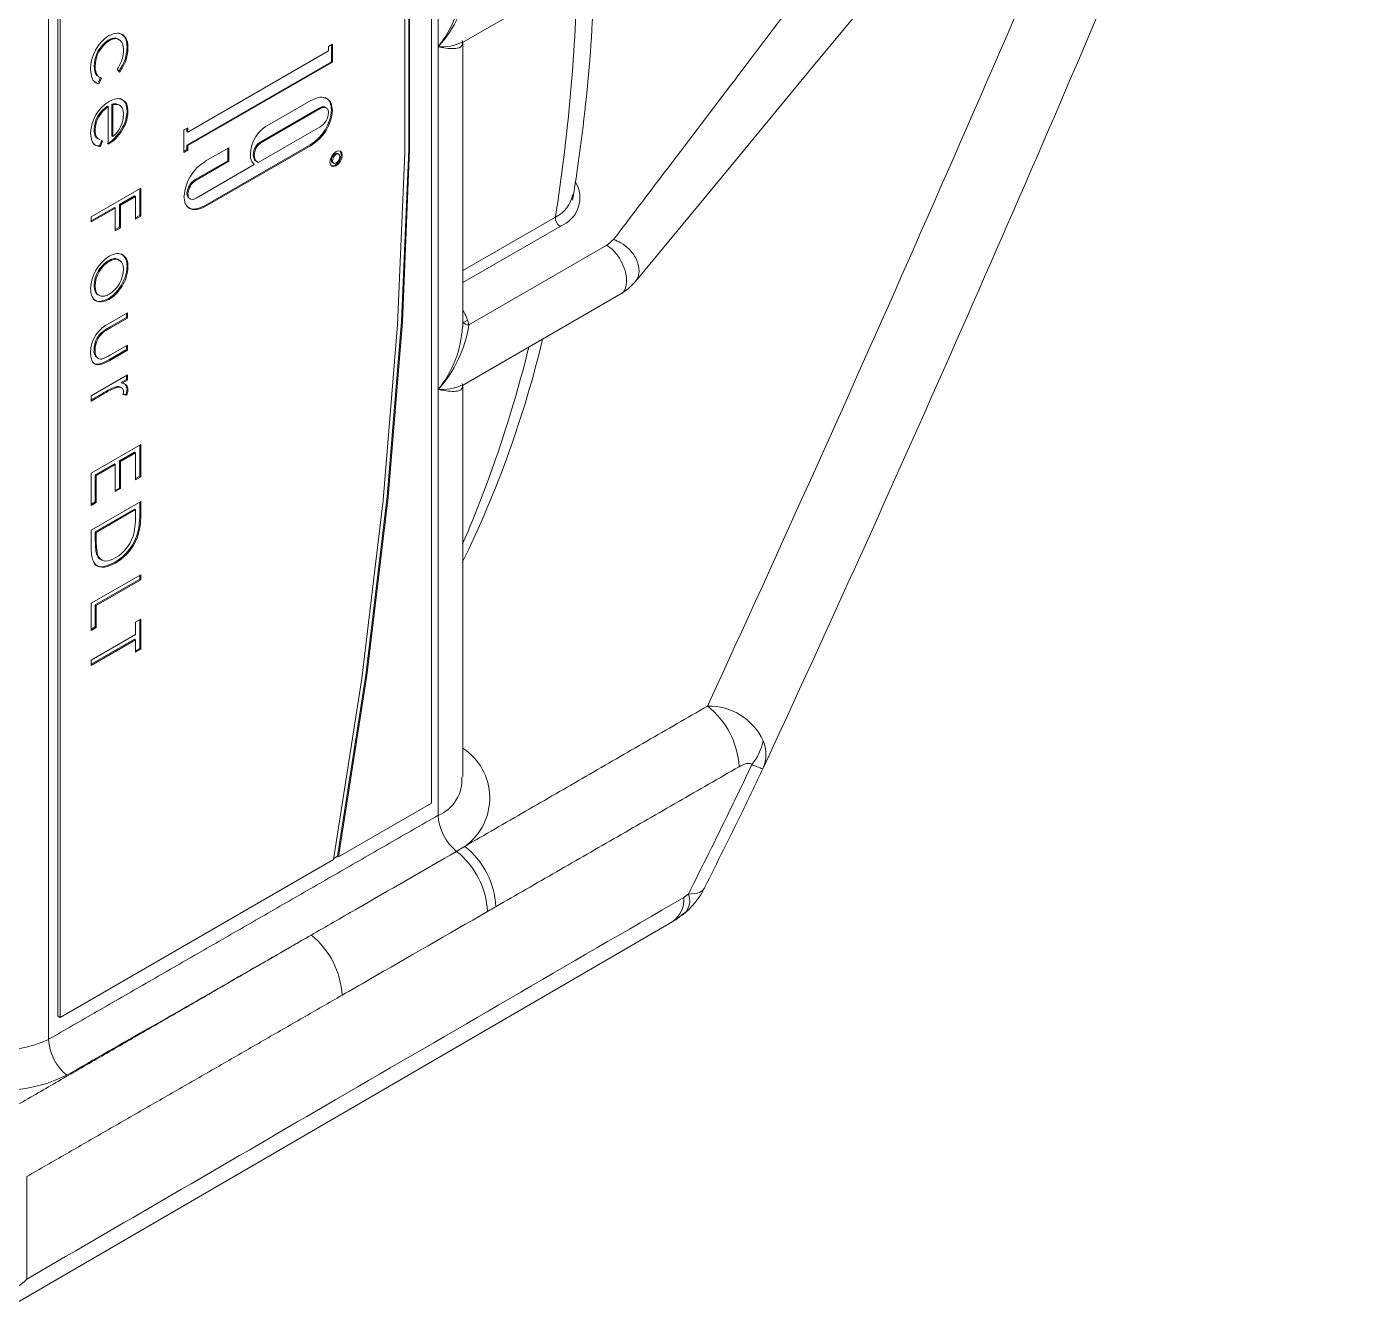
# Model space of a CAD drawing. Extents: x 8 to 113, y 1 to 87.
# Drawn here: x 71.872 to 73.796, y 59.96 to 61.791 of the extents above; entities that cross this region are included whole.
import ezdxf

# ---------------------------------------------------------------- set-up
doc = ezdxf.new("R2010")
doc.units = 0
doc.header["$MEASUREMENT"] = 0
doc.layers.add('OBJECT', color=7, linetype='CONTINUOUS')

msp = doc.modelspace()

# ---------------------------------------------------------------- linework, layer by layer
at = {"layer": 'OBJECT', "linetype": 'Continuous', "lineweight": 15}
for p, q in [((72.4505, 60.6815), (72.4505, 62.825)), ((71.9035, 62.5287), (71.9035, 60.344)), ((71.9166, 62.5209), (71.9166, 60.3774)), ((71.9202, 62.5188), (71.9202, 60.3754)), ((72.4601, 61.7629), (72.4601, 62.2528)), ((72.4941, 61.7682), (72.7235, 61.9007)), ((71.9889, 61.7724), (71.9903, 61.7716)), ((72.0155, 61.7617), (72.0169, 61.7609)), ((72.1025, 61.6407), (72.3035, 61.7567)), ((72.3035, 61.7632), (72.3091, 61.7664)), ((72.3035, 61.7567), (72.3035, 61.7632)), ((72.3077, 61.7656), (72.3077, 61.7414)), ((72.3091, 61.7664), (72.3091, 61.7406)), ((72.4601, 61.2729), (72.4601, 61.7629)), ((72.4952, 61.3623), (72.4952, 61.7689)), ((72.3077, 61.7414), (72.1011, 61.6222)), ((72.3091, 61.7406), (72.1025, 61.6214)), ((72.3077, 61.7414), (72.3091, 61.7406)), ((71.9775, 61.7186), (71.9746, 61.712)), ((71.9789, 61.7177), (71.9754, 61.7096)), ((72.0048, 61.7266), (72.0015, 61.7308)), ((71.974, 61.7104), (71.9754, 61.7096)), ((71.9874, 61.6776), (71.9888, 61.6767)), ((71.9888, 61.6234), (71.9888, 61.6767)), ((71.9938, 61.6805), (71.9938, 61.6352)), ((71.9938, 61.6805), (71.9952, 61.6796)), ((71.9952, 61.6796), (71.9952, 61.6343)), ((72.0051, 61.6791), (72.0033, 61.6801)), ((72.29, 61.6751), (72.2075, 61.6275)), ((72.2914, 61.6743), (72.2089, 61.6267)), ((72.2196, 61.6522), (72.2783, 61.6861)), ((72.29, 61.6751), (72.2914, 61.6743)), ((72.3005, 61.6752), (72.2987, 61.6762)), ((72.0155, 61.6709), (72.0169, 61.6701)), ((71.9684, 61.6448), (71.9698, 61.644)), ((72.0054, 61.641), (72.0068, 61.6402)), ((72.0969, 61.6439), (72.1025, 61.6471)), ((72.0969, 61.6117), (72.0969, 61.6439)), ((72.1011, 61.6463), (72.1011, 61.6415)), ((72.1011, 61.6415), (72.1025, 61.6407)), ((72.1025, 61.6471), (72.1025, 61.6407)), ((72.2029, 61.5974), (72.2914, 61.6485)), ((71.9793, 61.6291), (71.9763, 61.6209)), ((71.9763, 61.6209), (71.9777, 61.6201)), ((71.9807, 61.6283), (71.9777, 61.6201)), ((71.9938, 61.6352), (71.9952, 61.6343)), ((72.1011, 61.6222), (72.1011, 61.6157)), ((72.1011, 61.6222), (72.1025, 61.6214)), ((72.1025, 61.6214), (72.1025, 61.6149)), ((72.2772, 61.6226), (72.126, 61.5353)), ((72.2786, 61.6218), (72.1274, 61.5345)), ((72.1274, 61.599), (72.1611, 61.6184)), ((72.1597, 61.6176), (72.1597, 61.5999)), ((72.1611, 61.6184), (72.1611, 61.5991)), ((72.2075, 61.6275), (72.2089, 61.6267)), ((72.2772, 61.6226), (72.2786, 61.6218)), ((72.1011, 61.6157), (72.0969, 61.6133)), ((72.1025, 61.6149), (72.0969, 61.6117)), ((72.1011, 61.6157), (72.1025, 61.6149)), ((72.1597, 61.5999), (72.113, 61.573)), ((72.1611, 61.5991), (72.1144, 61.5721)), ((72.1597, 61.5999), (72.1611, 61.5991)), ((72.196, 61.608), (72.1974, 61.6072)), ((72.2015, 61.5982), (72.2029, 61.5974)), ((72.3091, 61.5971), (72.3105, 61.5963)), ((72.3181, 61.6094), (72.3166, 61.6102)), ((72.1143, 61.5463), (72.1974, 61.5943)), ((71.9644, 61.5196), (72.0351, 61.5604)), ((72.0337, 61.5596), (72.0337, 61.5215)), ((72.0351, 61.5604), (72.0351, 61.5207)), ((72.113, 61.573), (72.1144, 61.5721)), ((72.0264, 61.5497), (72.0046, 61.5372)), ((72.0278, 61.5489), (72.0061, 61.5364)), ((72.0264, 61.5497), (72.0278, 61.5489)), ((72.0278, 61.5165), (72.0278, 61.5489)), ((72.104, 61.5464), (72.1057, 61.5454)), ((71.9974, 61.533), (71.9644, 61.5139)), ((71.9988, 61.5322), (71.9644, 61.5123)), ((71.9974, 61.533), (71.9988, 61.5322)), ((71.9988, 61.4997), (71.9988, 61.5322)), ((72.0046, 61.5372), (72.0046, 61.5047)), ((72.0046, 61.5372), (72.0061, 61.5364)), ((72.0061, 61.5364), (72.0061, 61.5039)), ((72.0337, 61.5215), (72.0278, 61.5181)), ((72.0351, 61.5207), (72.0278, 61.5165)), ((72.0337, 61.5215), (72.0351, 61.5207)), ((72.126, 61.5353), (72.1274, 61.5345)), ((71.9644, 61.5123), (71.9644, 61.5196)), ((72.0046, 61.5047), (71.9988, 61.5014)), ((72.0061, 61.5039), (71.9988, 61.4997)), ((72.0046, 61.5047), (72.0061, 61.5039)), ((72.4952, 61.4429), (72.6277, 61.5194)), ((72.6343, 61.506), (72.4952, 61.4257)), ((72.504, 61.3653), (72.7012, 61.4791)), ((71.9886, 61.4569), (71.99, 61.4561)), ((71.9684, 61.4217), (71.9698, 61.4209)), ((72.007, 61.4213), (72.0084, 61.4205)), ((72.4941, 61.2783), (72.7235, 61.4108)), ((72.0146, 61.3759), (71.9907, 61.362)), ((71.9913, 61.3681), (72.016, 61.3824)), ((72.016, 61.375), (71.9921, 61.3612)), ((72.0146, 61.3816), (72.0146, 61.3759)), ((72.0146, 61.3759), (72.016, 61.375)), ((72.016, 61.3824), (72.016, 61.375)), ((72.5022, 61.372), (72.4952, 61.368)), ((71.9907, 61.362), (71.9921, 61.3612)), ((72.0146, 61.3298), (71.9895, 61.3153)), ((72.016, 61.329), (71.9909, 61.3145)), ((71.9921, 61.3225), (72.016, 61.3363)), ((72.0146, 61.3355), (72.0146, 61.3298)), ((72.0146, 61.3298), (72.016, 61.329)), ((72.016, 61.3363), (72.016, 61.329)), ((71.9728, 61.3181), (71.9746, 61.3171)), ((71.9895, 61.3153), (71.9909, 61.3145)), ((71.9644, 61.2638), (72.016, 61.2936)), ((72.0146, 61.2928), (72.0146, 61.2871)), ((72.016, 61.2936), (72.016, 61.2863)), ((71.998, 61.2762), (71.9995, 61.2754)), ((72.0079, 61.2752), (72.0061, 61.2763)), ((72.0146, 61.2871), (72.007, 61.2827)), ((72.007, 61.2827), (72.0084, 61.2819)), ((72.016, 61.2863), (72.0084, 61.2819)), ((72.0146, 61.2871), (72.016, 61.2863)), ((72.0155, 61.2731), (72.0169, 61.2722)), ((72.4601, 60.6642), (72.4601, 61.2729)), ((72.4952, 60.7195), (72.4952, 61.279)), ((71.9803, 61.2673), (71.9644, 61.2581)), ((71.9817, 61.2665), (71.9644, 61.2564)), ((71.9644, 61.2564), (71.9644, 61.2638)), ((71.9803, 61.2673), (71.9817, 61.2665)), ((72.0152, 61.2648), (72.0097, 61.2657)), ((72.0138, 61.2657), (72.0098, 61.2663)), ((72.0138, 61.2657), (72.0152, 61.2648)), ((71.9644, 61.1532), (72.0351, 61.194)), ((72.0337, 61.1932), (72.0337, 61.1488)), ((72.0351, 61.194), (72.0351, 61.148)), ((72.0264, 61.1833), (72.0046, 61.1708)), ((72.0278, 61.1825), (72.0061, 61.17)), ((72.0264, 61.1833), (72.0278, 61.1825)), ((72.0278, 61.1438), (72.0278, 61.1825)), ((71.9974, 61.1666), (71.9702, 61.1509)), ((71.9988, 61.1658), (71.9716, 61.1501)), ((71.9974, 61.1666), (71.9988, 61.1658)), ((71.9988, 61.127), (71.9988, 61.1658)), ((72.0046, 61.1708), (72.0046, 61.132)), ((72.0046, 61.1708), (72.0061, 61.17)), ((72.0061, 61.17), (72.0061, 61.1312)), ((71.9644, 61.1072), (71.9644, 61.1532)), ((71.9702, 61.1509), (71.9702, 61.1122)), ((71.9702, 61.1509), (71.9716, 61.1501)), ((71.9716, 61.1501), (71.9716, 61.1113)), ((72.0337, 61.1488), (72.0278, 61.1454)), ((72.0351, 61.148), (72.0278, 61.1438)), ((72.0337, 61.1488), (72.0351, 61.148)), ((72.0046, 61.132), (71.9988, 61.1287)), ((72.0061, 61.1312), (71.9988, 61.127)), ((72.0046, 61.132), (72.0061, 61.1312)), ((71.9644, 61.0718), (72.0351, 61.1126)), ((71.9702, 61.1122), (71.9644, 61.1088)), ((71.9716, 61.1113), (71.9644, 61.1072)), ((71.9702, 61.1122), (71.9716, 61.1113)), ((72.0264, 61.1019), (71.9702, 61.0695)), ((72.0278, 61.1011), (71.9716, 61.0686)), ((72.0264, 61.1019), (72.0278, 61.1011)), ((72.0278, 61.0953), (72.0278, 61.1011)), ((72.0337, 61.1118), (72.0337, 61.0969)), ((72.0337, 61.0969), (72.0351, 61.0961)), ((72.0351, 61.1126), (72.0351, 61.0961)), ((71.9644, 61.0465), (71.9644, 61.0718)), ((71.9702, 61.0695), (71.9702, 61.0601)), ((71.9702, 61.0695), (71.9716, 61.0686)), ((71.9702, 61.0601), (71.9716, 61.0593)), ((71.9716, 61.0686), (71.9716, 61.0593)), ((72.0311, 61.0695), (72.0325, 61.0687)), ((71.9644, 60.9673), (72.0351, 61.0081)), ((72.0337, 61.0016), (71.9702, 60.965)), ((72.0351, 61.0008), (71.9716, 60.9642)), ((72.0337, 61.0073), (72.0337, 61.0016)), ((72.0337, 61.0016), (72.0351, 61.0008)), ((72.0351, 61.0081), (72.0351, 61.0008)), ((71.9644, 60.9286), (71.9644, 60.9673)), ((71.9702, 60.965), (71.9702, 60.9336)), ((71.9702, 60.965), (71.9716, 60.9642)), ((71.9716, 60.9642), (71.9716, 60.9328)), ((72.0278, 60.9403), (72.0351, 60.9445)), ((72.0337, 60.9437), (72.0337, 60.9024)), ((72.0351, 60.9445), (72.0351, 60.9016)), ((71.9702, 60.9336), (71.9644, 60.9302)), ((71.9716, 60.9328), (71.9644, 60.9286)), ((71.9702, 60.9336), (71.9716, 60.9328)), ((72.0278, 60.9225), (72.0278, 60.9403)), ((71.9644, 60.8859), (72.0278, 60.9225)), ((72.0264, 60.916), (71.9644, 60.8802)), ((72.0278, 60.9152), (71.9644, 60.8785)), ((72.0264, 60.916), (72.0278, 60.9152)), ((72.0278, 60.8974), (72.0278, 60.9152)), ((71.9644, 60.8785), (71.9644, 60.8859)), ((72.0337, 60.9024), (72.0278, 60.899)), ((72.0351, 60.9016), (72.0278, 60.8974)), ((72.0337, 60.9024), (72.0351, 60.9016)), ((72.3179, 60.605), (72.4505, 60.6815)), ((71.9202, 60.3754), (72.3107, 60.6008)), ((72.311, 60.6026), (72.3165, 60.6058)), ((72.3165, 60.6058), (72.3179, 60.605)), ((71.8448, 59.9598), (72.7957, 60.5126)), ((71.9202, 60.3754), (71.9166, 60.3774)), ((71.8725, 60.148), (71.8725, 60.0013))]:
    msp.add_line(p, q, dxfattribs=at)
at = {"layer": 'OBJECT', "linetype": 'Continuous', "lineweight": 15, "flags": 128}
for points in [[(72.3107, 62.7442), (72.3512, 62.5322), (72.3817, 62.3123), (72.4021, 62.0852), (72.4123, 61.8513), (72.4123, 61.6112), (72.4021, 61.3655), (72.3817, 61.1148), (72.3512, 60.8597), (72.3107, 60.6008)], [(72.3165, 60.6058), (72.357, 60.8647), (72.3875, 61.1197), (72.4078, 61.3704), (72.418, 61.6161), (72.418, 61.8562), (72.4078, 62.0901), (72.3875, 62.3172), (72.357, 62.5371), (72.3165, 62.7492)], [(72.3179, 60.605), (72.3584, 60.8639), (72.3889, 61.1189), (72.4092, 61.3696), (72.4194, 61.6153), (72.4194, 61.8553), (72.4092, 62.0892), (72.3889, 62.3164), (72.3584, 62.5363), (72.3179, 62.7484)], [(72.7421, 61.4272), (72.8782, 61.592), (72.9962, 61.735), (73.0762, 61.8319), (73.145, 61.9153), (73.2124, 61.997), (73.2691, 62.0657), (73.3228, 62.1308), (73.4081, 62.2342), (73.491, 62.3346), (73.5205, 62.3703), (73.5592, 62.4173), (73.6079, 62.4763), (73.6997, 62.5875), (73.7962, 62.7044)], [(72.3143, 61.5927), (72.3176, 61.5954), (72.3205, 61.5992), (72.3224, 61.6036), (72.323, 61.6079), (72.3224, 61.6114), (72.3205, 61.6135), (72.3176, 61.6141), (72.3143, 61.6129), (72.3109, 61.6102), (72.3081, 61.6064), (72.3062, 61.602), (72.3055, 61.5978), (72.3062, 61.5943), (72.3081, 61.5921), (72.3109, 61.5916), (72.3143, 61.5927)], [(72.3166, 61.6102), (72.3149, 61.6105), (72.3129, 61.6098), (72.3108, 61.6081), (72.3091, 61.6058), (72.3079, 61.6031), (72.3075, 61.6006), (72.3079, 61.5984), (72.3091, 61.5971), (72.3091, 61.5971)], [(72.3143, 61.5967), (72.3163, 61.5983), (72.3181, 61.6006), (72.3192, 61.6033), (72.3196, 61.6059), (72.3192, 61.608), (72.3181, 61.6094), (72.3163, 61.6097), (72.3143, 61.609), (72.3123, 61.6073), (72.3105, 61.605), (72.3094, 61.6023), (72.309, 61.5997), (72.3094, 61.5976), (72.3105, 61.5963), (72.3123, 61.596), (72.3143, 61.5967)], [(72.3129, 61.5935), (72.3162, 61.5962), (72.3191, 61.6001), (72.321, 61.6044), (72.3216, 61.6087), (72.321, 61.6122), (72.3196, 61.614)], [(72.3078, 61.5925), (72.3095, 61.5924), (72.3129, 61.5935)], [(72.7207, 61.4091), (72.7322, 61.4171), (72.7419, 61.4268)], [(72.7934, 60.5113), (72.7997, 60.515), (72.8128, 60.5253)]]:
    msp.add_lwpolyline(points, dxfattribs=at)
at = {"layer": 'OBJECT', "linetype": 'Continuous', "lineweight": 15}
for centre, radius, start, end in [((30.2314, 80.4103), 46.9009, 335.31115, 337.12981), ((38.9202, 76.4775), 37.4731, 335.15177, 337.19134), ((70.318, 61.9314), 2.3662, 350.5672, 358.8159), ((72.3303, 61.8811), 0.1756, 317.6466, 351.499), ((72.3416, 61.8601), 0.1533, 320.6432, 357.0615), ((70.0272, 61.9283), 2.6324, 351.0645, 358.5877), ((72.0213, 61.7301), 0.0579, 123.0308, 179.486), ((72.0139, 61.7344), 0.0455, 123.2722, 179.2298), ((72.0153, 61.7336), 0.0455, 123.2722, 179.2298), ((72.4654, 61.8292), 0.0665, 265.4219, 295.1917), ((72.0189, 61.6374), 0.0554, 121.3035, 177.9302), ((72.0085, 61.6434), 0.0402, 121.7025, 177.9759), ((72.01, 61.6426), 0.0402, 121.7025, 177.9759), ((71.9678, 61.6672), 0.0428, 309.7544, 358.4128), ((72.2444, 61.6769), 0.0634, 301.1187, 355.9668), ((72.2458, 61.6761), 0.0634, 301.1187, 355.9668), ((72.2786, 61.6699), 0.025, 300.9445, 356.4489), ((72.2408, 61.6081), 0.049, 115.6284, 179.8225), ((72.2176, 61.6084), 0.0216, 117.7904, 181.1906), ((72.219, 61.6076), 0.0216, 117.7904, 181.1906), ((72.1602, 61.5447), 0.0634, 121.1243, 175.9611), ((72.1259, 61.5517), 0.0248, 121.2398, 176.6357), ((72.1273, 61.5509), 0.0248, 121.2398, 176.6357), ((72.6188, 61.5471), 0.0439, 290.6892, 31.7569), ((72.608, 61.5602), 0.0454, 295.7713, 349.3478), ((72.6426, 61.5185), 0.0149, 176.4531, 236.2493), ((72.0203, 61.4153), 0.0568, 122.1085, 178.1023), ((72.0117, 61.4203), 0.0433, 122.2155, 178.0849), ((72.0131, 61.4195), 0.0433, 122.2155, 178.0849), ((71.9664, 61.4464), 0.0442, 302.2562, 357.4464), ((72.0106, 61.3251), 0.0472, 114.1396, 179.7342), ((72.503, 61.3746), 0.00937, 213.5799, 275.7536), ((72.0022, 61.3297), 0.0338, 134.3431, 180.007), ((72.0036, 61.3289), 0.0338, 134.3431, 180.007), ((72.3303, 61.3912), 0.1756, 317.6471, 351.4985), ((72.3415, 61.3702), 0.1534, 320.6523, 357.0524), ((71.9791, 61.3274), 0.011, 167.9214, 236.8707), ((71.1107, 61.7033), 1.541, 333.9003, 346.5499), ((70.8197, 61.7718), 1.8235, 336.7518, 346.0944), ((72.4653, 61.3395), 0.0668, 265.481, 295.1334), ((71.9606, 61.0886), 0.0731, 300.2776, 344.897), ((71.9694, 61.0818), 0.0578, 300.5701, 347.3353), ((71.962, 61.0878), 0.0731, 300.2776, 344.897), ((72.7732, 60.7279), 0.117, 2.8083, 52.1454), ((72.8471, 60.7349), 0.0854, 24.8982, 91.3663), ((72.8486, 60.7855), 0.0773, 320.7647, 349.0592), ((72.8794, 60.7511), 0.0492, 335.5428, 23.6327), ((72.449, 60.689), 0.0849, 305.3628, 57.0202), ((72.4396, 60.7145), 0.0544, 292.1637, 5.2021), ((72.5303, 60.6677), 0.0703, 182.8176, 231.5304), ((72.4257, 60.5278), 0.1171, 2.8115, 51.7803), ((72.4137, 60.5209), 0.1171, 2.8185, 51.5292), ((72.7405, 60.6102), 0.112, 307.1633, 334.8608), ((72.7737, 60.543), 0.0375, 305.8034, 5.852), ((72.7937, 60.542), 0.0259, 318.7858, 21.725), ((72.2058, 60.4013), 0.1171, 2.8109, 51.5288), ((71.8375, 60.4817), 0.1528, 228.0295, 295.6083), ((71.9737, 60.3474), 0.0703, 182.8069, 231.0845), ((71.8331, 60.4916), 0.2211, 232.3348, 295.8846), ((71.802, 60.0736), 0.101, 258.3055, 314.244)]:
    msp.add_arc(centre, radius, start, end, dxfattribs=at)
msp.add_ellipse((72.3748, 61.36), major_axis=(0.1299, -0.0062), ratio=0.606667, start_param=0.145934, end_param=0.416388, dxfattribs=at)
for points in [[(72.7107, 61.4872), (73.4751, 62.4937)], [(71.9718, 61.7115), (71.9687, 61.7129)], [(72.7012, 61.4791), (72.7107, 61.4872)], [(72.4981, 60.6198), (72.845, 60.8203)], [(72.8901, 60.7336), (72.5426, 60.5336)], [(71.9035, 60.344), (72.4601, 60.6642)], [(72.4865, 60.6126), (72.4981, 60.6198)], [(72.811, 60.5468), (72.8177, 60.5515)], [(72.5426, 60.5336), (72.5307, 60.5267)], [(71.8119, 60.2232), (72.2787, 60.493)], [(72.3228, 60.407), (71.8725, 60.148)]]:
    msp.add_open_spline(points, degree=1, dxfattribs=at)
for points, knots in [([(72.004, 61.7721), (72.0035, 61.7728), (72.0016, 61.7752), (71.9962, 61.7757), (71.9914, 61.7735), (71.9889, 61.7724)], [0, 0, 0, 0, 0.17288, 0.586441, 1, 1, 1, 1]), ([(71.9898, 61.7786), (71.9939, 61.7804), (72.0022, 61.7839), (72.0112, 61.7799), (72.0162, 61.7717), (72.0167, 61.7645), (72.0169, 61.7609)], [0, 0, 0, 0, 0.279388, 0.558779, 0.77928, 1, 1, 1, 1]), ([(72.0106, 61.7578), (72.0103, 61.7612), (72.0097, 61.7682), (72.0045, 61.7736), (71.9977, 61.7751), (71.9928, 61.7728), (71.9903, 61.7716)], [0, 0, 0, 0, 0.280133, 0.559776, 0.779889, 1, 1, 1, 1]), ([(72.003, 61.7821), (72.0054, 61.7815), (72.0105, 61.7803), (72.0147, 61.7724), (72.0153, 61.7653), (72.0155, 61.7617)], [0, 0, 0, 0, 0.311434, 0.655545, 1, 1, 1, 1]), ([(72.4946, 61.7715), (72.4948, 61.77), (72.4953, 61.7631), (72.4871, 61.7594), (72.4731, 61.7602), (72.4618, 61.7625), (72.4602, 61.7628), (72.4601, 61.7629)], [0, 0, 0, 0, 0.095562, 0.437847, 0.921639, 0.995927, 1, 1, 1, 1]), ([(72.0015, 61.7308), (72.0045, 61.7359), (72.0098, 61.745), (72.0103, 61.7539), (72.0106, 61.7578)], [0, 0, 0, 0, 0.558439, 1, 1, 1, 1]), ([(72.0155, 61.7617), (72.0149, 61.7552), (72.0139, 61.7436), (72.0066, 61.7323), (72.0034, 61.7274)], [0, 0, 0, 0, 0.560658, 1, 1, 1, 1]), ([(72.0169, 61.7609), (72.0164, 61.7544), (72.0153, 61.7428), (72.008, 61.7315), (72.0048, 61.7266)], [0, 0, 0, 0, 0.560658, 1, 1, 1, 1]), ([(71.9684, 61.735), (71.9689, 61.7305), (71.9698, 61.7226), (71.9751, 61.7198), (71.9775, 61.7186)], [0, 0, 0, 0, 0.558787, 1, 1, 1, 1]), ([(71.9698, 61.7342), (71.9703, 61.7297), (71.9712, 61.7217), (71.9765, 61.719), (71.9789, 61.7177)], [0, 0, 0, 0, 0.558787, 1, 1, 1, 1]), ([(71.9754, 61.7096), (71.9733, 61.7103), (71.9692, 61.7117), (71.9645, 61.7186), (71.9638, 61.7261), (71.9635, 61.7306)], [0, 0, 0, 0, 0.280202, 0.560586, 1, 1, 1, 1]), ([(71.9901, 61.6848), (71.9936, 61.6864), (71.9998, 61.6894), (72.005, 61.6883), (72.0073, 61.6879)], [0, 0, 0, 0, 0.559451, 1, 1, 1, 1]), ([(72.0034, 61.6797), (72.0019, 61.6804), (71.9991, 61.6816), (71.9955, 61.6808), (71.9938, 61.6805)], [0, 0, 0, 0, 0.5110569, 1, 1, 1, 1]), ([(72.0058, 61.6786), (72.004, 61.6794), (72.0009, 61.6808), (71.9969, 61.68), (71.9952, 61.6796)], [0, 0, 0, 0, 0.558777, 1, 1, 1, 1]), ([(72.0106, 61.6661), (72.0104, 61.6691), (72.0099, 61.6745), (72.007, 61.6774), (72.0058, 61.6786)], [0, 0, 0, 0, 0.559437, 1, 1, 1, 1]), ([(72.0059, 61.6887), (72.009, 61.6868), (72.0146, 61.6835), (72.0152, 61.6748), (72.0155, 61.6709)], [0, 0, 0, 0, 0.558585, 1, 1, 1, 1]), ([(72.0073, 61.6879), (72.0104, 61.686), (72.016, 61.6827), (72.0167, 61.674), (72.0169, 61.6701)], [0, 0, 0, 0, 0.558585, 1, 1, 1, 1]), ([(72.2783, 61.6861), (72.2827, 61.6881), (72.2913, 61.6921), (72.3013, 61.6895), (72.308, 61.6827), (72.3087, 61.6753), (72.3091, 61.6716)], [0, 0, 0, 0, 0.279944, 0.55986, 0.78003, 1, 1, 1, 1]), ([(72.2987, 61.6758), (72.2983, 61.6761), (72.2971, 61.6772), (72.294, 61.677), (72.2913, 61.6758), (72.29, 61.6751)], [0, 0, 0, 0, 0.182759, 0.591087, 1, 1, 1, 1]), ([(72.3035, 61.6684), (72.3033, 61.6702), (72.3028, 61.6739), (72.2994, 61.6761), (72.2955, 61.6763), (72.2928, 61.675), (72.2914, 61.6743)], [0, 0, 0, 0, 0.279051, 0.558852, 0.779268, 1, 1, 1, 1]), ([(72.2958, 61.6901), (72.2973, 61.6899), (72.3017, 61.6893), (72.3065, 61.6834), (72.3073, 61.6761), (72.3077, 61.6724)], [0, 0, 0, 0, 0.206882, 0.603621, 1, 1, 1, 1]), ([(72.0155, 61.6709), (72.015, 61.6653), (72.014, 61.6553), (72.008, 61.6454), (72.0054, 61.641)], [0, 0, 0, 0, 0.558917, 1, 1, 1, 1]), ([(72.0169, 61.6701), (72.0164, 61.6645), (72.0155, 61.6545), (72.0094, 61.6446), (72.0068, 61.6402)], [0, 0, 0, 0, 0.558917, 1, 1, 1, 1]), ([(71.9777, 61.6201), (71.9754, 61.6204), (71.9707, 61.621), (71.9647, 61.6269), (71.9639, 61.6347), (71.9635, 61.6394)], [0, 0, 0, 0, 0.280915, 0.561406, 1, 1, 1, 1]), ([(71.9684, 61.6448), (71.9686, 61.6425), (71.969, 61.6378), (71.9712, 61.6323), (71.9742, 61.6313), (71.9756, 61.6309)], [0, 0, 0, 0, 0.359322, 0.718496, 1, 1, 1, 1]), ([(71.9698, 61.644), (71.97, 61.6416), (71.9704, 61.637), (71.9726, 61.6315), (71.9756, 61.6305), (71.977, 61.6301)], [0, 0, 0, 0, 0.359322, 0.718496, 1, 1, 1, 1]), ([(72.0054, 61.641), (72.0022, 61.6371), (71.9967, 61.6301), (71.9903, 61.626), (71.9874, 61.6242)], [0, 0, 0, 0, 0.5588899, 1, 1, 1, 1]), ([(72.0068, 61.6402), (72.0037, 61.6363), (71.9981, 61.6293), (71.9917, 61.6252), (71.9888, 61.6234)], [0, 0, 0, 0, 0.5588899, 1, 1, 1, 1]), ([(71.9763, 61.6209), (71.9738, 61.621), (71.9706, 61.6212), (71.9686, 61.6235), (71.9681, 61.624)], [0, 0, 0, 0, 0.766423, 1, 1, 1, 1]), ([(72.1974, 61.5943), (72.1956, 61.5961), (72.1922, 61.5993), (72.192, 61.6055), (72.1918, 61.6082)], [0, 0, 0, 0, 0.558524, 1, 1, 1, 1]), ([(72.196, 61.608), (72.1964, 61.6054), (72.1971, 61.6009), (72.2001, 61.599), (72.2015, 61.5982)], [0, 0, 0, 0, 0.55818, 1, 1, 1, 1]), ([(72.1974, 61.6072), (72.1978, 61.6046), (72.1985, 61.6001), (72.2015, 61.5982), (72.2029, 61.5974)], [0, 0, 0, 0, 0.55818, 1, 1, 1, 1]), ([(72.1274, 61.5345), (72.1231, 61.5325), (72.1145, 61.5286), (72.1046, 61.5312), (72.098, 61.538), (72.0973, 61.5454), (72.0969, 61.5492)], [0, 0, 0, 0, 0.279921, 0.559791, 0.779884, 1, 1, 1, 1]), ([(72.1011, 61.5532), (72.1013, 61.5513), (72.1016, 61.5482), (72.1036, 61.547), (72.1043, 61.5466)], [0, 0, 0, 0, 0.60924, 1, 1, 1, 1]), ([(72.1025, 61.5524), (72.1028, 61.5505), (72.1032, 61.5469), (72.1065, 61.5446), (72.1104, 61.5444), (72.113, 61.5457), (72.1143, 61.5463)], [0, 0, 0, 0, 0.279528, 0.559017, 0.779399, 1, 1, 1, 1]), ([(72.126, 61.5353), (72.1218, 61.5334), (72.1133, 61.5296), (72.1043, 61.5311), (72.1013, 61.535), (72.1005, 61.536)], [0, 0, 0, 0, 0.426412, 0.852746, 1, 1, 1, 1]), ([(72.7107, 61.4872), (72.7142, 61.4858), (72.7222, 61.4826), (72.7317, 61.4751), (72.7387, 61.467), (72.7433, 61.4594), (72.7464, 61.4512), (72.7476, 61.4429), (72.7465, 61.4352), (72.7445, 61.4299), (72.7424, 61.4277), (72.7419, 61.4272)], [0, 0, 0, 0, 0.1369461, 0.307663, 0.4064358, 0.5128515, 0.6250444, 0.7403739, 0.8557035, 0.9679006, 1, 1, 1, 1]), ([(71.9901, 61.4635), (71.9939, 61.4652), (72.0007, 61.4684), (72.006, 61.4666), (72.0084, 61.4659)], [0, 0, 0, 0, 0.559294, 1, 1, 1, 1]), ([(72.007, 61.4667), (72.0097, 61.4646), (72.0147, 61.4609), (72.0153, 61.4526), (72.0155, 61.4489)], [0, 0, 0, 0, 0.55888, 1, 1, 1, 1]), ([(72.0084, 61.4659), (72.0112, 61.4638), (72.0161, 61.4601), (72.0167, 61.4517), (72.0169, 61.4481)], [0, 0, 0, 0, 0.55888, 1, 1, 1, 1]), ([(72.7012, 61.4791), (72.705, 61.4763), (72.7125, 61.4705), (72.7218, 61.4571), (72.728, 61.4424), (72.7303, 61.4279), (72.7278, 61.4166), (72.7242, 61.4101), (72.7209, 61.4094), (72.7207, 61.4093)], [0, 0, 0, 0, 0.164784, 0.32957, 0.494354, 0.659144, 0.823927, 0.988711, 1, 1, 1, 1]), ([(72.0044, 61.4567), (72.0036, 61.4576), (72.0014, 61.46), (71.9956, 61.4602), (71.9909, 61.458), (71.9886, 61.4569)], [0, 0, 0, 0, 0.23623, 0.617973, 1, 1, 1, 1]), ([(72.0106, 61.4444), (72.0102, 61.4477), (72.0095, 61.4543), (72.0038, 61.4587), (71.9971, 61.4595), (71.9924, 61.4573), (71.99, 61.4561)], [0, 0, 0, 0, 0.279481, 0.559257, 0.779546, 1, 1, 1, 1]), ([(72.0155, 61.4489), (72.0151, 61.4438), (72.0143, 61.4347), (72.0092, 61.4254), (72.007, 61.4213)], [0, 0, 0, 0, 0.559175, 1, 1, 1, 1]), ([(72.0169, 61.4481), (72.0165, 61.443), (72.0157, 61.4339), (72.0107, 61.4246), (72.0084, 61.4205)], [0, 0, 0, 0, 0.559175, 1, 1, 1, 1]), ([(71.9901, 61.4017), (71.9861, 61.4), (71.9783, 61.3966), (71.9694, 61.3997), (71.9642, 61.4069), (71.9637, 61.4138), (71.9635, 61.4172)], [0, 0, 0, 0, 0.279524, 0.559374, 0.779503, 1, 1, 1, 1]), ([(71.9684, 61.4217), (71.9688, 61.4185), (71.9695, 61.4122), (71.9731, 61.4078), (71.9758, 61.4076), (71.976, 61.4076)], [0, 0, 0, 0, 0.488718, 0.976786, 1, 1, 1, 1]), ([(71.9698, 61.4209), (71.9701, 61.4176), (71.9708, 61.4111), (71.9762, 61.4064), (71.983, 61.4057), (71.9877, 61.4079), (71.99, 61.409)], [0, 0, 0, 0, 0.279746, 0.55912, 0.779605, 1, 1, 1, 1]), ([(72.007, 61.4213), (72.0039, 61.4169), (71.9984, 61.409), (71.9916, 61.4045), (71.9886, 61.4025)], [0, 0, 0, 0, 0.559213, 1, 1, 1, 1]), ([(72.0084, 61.4205), (72.0054, 61.4161), (71.9998, 61.4082), (71.9931, 61.4037), (71.9901, 61.4017)], [0, 0, 0, 0, 0.559213, 1, 1, 1, 1]), ([(71.9886, 61.4025), (71.9848, 61.4009), (71.977, 61.3976), (71.9693, 61.3994), (71.967, 61.403), (71.9666, 61.4037)], [0, 0, 0, 0, 0.445729, 0.891978, 1, 1, 1, 1]), ([(71.9907, 61.362), (71.9884, 61.3607), (71.9843, 61.3584), (71.9803, 61.3553), (71.9786, 61.3539)], [0, 0, 0, 0, 0.560402, 1, 1, 1, 1]), ([(71.9921, 61.3612), (71.9898, 61.3599), (71.9857, 61.3576), (71.9817, 61.3544), (71.98, 61.3531)], [0, 0, 0, 0, 0.560402, 1, 1, 1, 1]), ([(71.9698, 61.3289), (71.9699, 61.3268), (71.9701, 61.3227), (71.9723, 61.3185), (71.9755, 61.3163), (71.9782, 61.3164), (71.9795, 61.3164)], [0, 0, 0, 0, 0.2802733, 0.5600004, 0.7800898, 1, 1, 1, 1]), ([(71.9909, 61.3145), (71.987, 61.3123), (71.9793, 61.308), (71.9693, 61.3079), (71.964, 61.3151), (71.9636, 61.3219), (71.9635, 61.3253)], [0, 0, 0, 0, 0.281501, 0.559642, 0.779298, 1, 1, 1, 1]), ([(71.9895, 61.3153), (71.9857, 61.3132), (71.9781, 61.309), (71.9688, 61.3082), (71.9663, 61.3123), (71.9655, 61.3135)], [0, 0, 0, 0, 0.417648, 0.830311, 1, 1, 1, 1]), ([(71.9795, 61.3164), (71.9818, 61.3173), (71.986, 61.3189), (71.9902, 61.3214), (71.9921, 61.3225)], [0, 0, 0, 0, 0.559384, 1, 1, 1, 1]), ([(71.998, 61.2762), (71.9948, 61.2748), (71.9889, 61.2723), (71.9829, 61.2688), (71.9803, 61.2673)], [0, 0, 0, 0, 0.559663, 1, 1, 1, 1]), ([(71.9995, 61.2754), (71.9962, 61.274), (71.9903, 61.2714), (71.9843, 61.268), (71.9817, 61.2665)], [0, 0, 0, 0, 0.559663, 1, 1, 1, 1]), ([(72.0061, 61.2759), (72.0056, 61.2762), (72.0035, 61.2777), (72.0004, 61.2769), (71.998, 61.2762)], [0, 0, 0, 0, 0.231367, 1, 1, 1, 1]), ([(72.0106, 61.27), (72.0103, 61.2715), (72.0096, 61.2746), (72.0055, 61.2766), (72.0017, 61.2759), (71.9995, 61.2754)], [0, 0, 0, 0, 0.278341, 0.558744, 1, 1, 1, 1]), ([(72.0084, 61.2819), (72.0109, 61.2812), (72.0142, 61.2803), (72.0166, 61.2761), (72.0168, 61.2735), (72.0169, 61.2722)], [0, 0, 0, 0, 0.558794, 0.779481, 1, 1, 1, 1]), ([(72.0097, 61.2657), (72.0099, 61.2665), (72.0104, 61.268), (72.0105, 61.2694), (72.0106, 61.27)], [0, 0, 0, 0, 0.560434, 1, 1, 1, 1]), ([(72.0135, 61.2795), (72.0141, 61.2787), (72.0152, 61.277), (72.0154, 61.2744), (72.0155, 61.2731)], [0, 0, 0, 0, 0.50019, 1, 1, 1, 1]), ([(72.0155, 61.2731), (72.0154, 61.2717), (72.0152, 61.2693), (72.0142, 61.2668), (72.0138, 61.2657)], [0, 0, 0, 0, 0.559253, 1, 1, 1, 1]), ([(72.0169, 61.2722), (72.0168, 61.2709), (72.0166, 61.2685), (72.0156, 61.266), (72.0152, 61.2648)], [0, 0, 0, 0, 0.559253, 1, 1, 1, 1]), ([(72.4946, 61.2816), (72.4948, 61.2801), (72.4953, 61.2732), (72.4871, 61.2694), (72.4731, 61.2702), (72.4618, 61.2726), (72.4602, 61.2729), (72.4601, 61.2729)], [0, 0, 0, 0, 0.095561, 0.437849, 0.921638, 0.995928, 1, 1, 1, 1]), ([(72.0337, 61.0969), (72.0337, 61.092), (72.0336, 61.0833), (72.0319, 61.0737), (72.0311, 61.0695)], [0, 0, 0, 0, 0.560451, 1, 1, 1, 1]), ([(72.0258, 61.0691), (72.0265, 61.0742), (72.0278, 61.0832), (72.0278, 61.0916), (72.0278, 61.0953)], [0, 0, 0, 0, 0.55955, 1, 1, 1, 1]), ([(72.0351, 61.0961), (72.0351, 61.0912), (72.0351, 61.0824), (72.0333, 61.0729), (72.0325, 61.0687)], [0, 0, 0, 0, 0.560451, 1, 1, 1, 1]), ([(71.9702, 61.0601), (71.9702, 61.0557), (71.9702, 61.0478), (71.9714, 61.0408), (71.972, 61.0378)], [0, 0, 0, 0, 0.5604352, 1, 1, 1, 1]), ([(71.9716, 61.0593), (71.9716, 61.0549), (71.9716, 61.047), (71.9729, 61.04), (71.9734, 61.037)], [0, 0, 0, 0, 0.5604352, 1, 1, 1, 1]), ([(71.9988, 61.0247), (71.9935, 61.0222), (71.9829, 61.0173), (71.9703, 61.0205), (71.9647, 61.0322), (71.9645, 61.0417), (71.9644, 61.0465)], [0, 0, 0, 0, 0.280136, 0.559246, 0.778839, 1, 1, 1, 1]), ([(71.9974, 61.0255), (71.9922, 61.0232), (71.9819, 61.0185), (71.971, 61.0195), (71.9688, 61.0244), (71.9685, 61.0248)], [0, 0, 0, 0, 0.475976, 0.950208, 1, 1, 1, 1]), ([(71.972, 61.0378), (71.9731, 61.035), (71.9748, 61.031), (71.9786, 61.03), (71.9798, 61.0297)], [0, 0, 0, 0, 0.670563, 1, 1, 1, 1]), ([(71.9734, 61.037), (71.9747, 61.0344), (71.9771, 61.0293), (71.9861, 61.0263), (71.994, 61.0298), (71.9988, 61.032)], [0, 0, 0, 0, 0.280527, 0.561008, 1, 1, 1, 1]), ([(72.8177, 60.5515), (72.8373, 60.5907), (72.8681, 60.6522), (72.8977, 60.7141), (72.9085, 60.7366)], [0, 0, 0, 0, 0.636849, 1, 1, 1, 1]), ([(72.9085, 60.7366), (72.9083, 60.7369), (72.9076, 60.7376), (72.9052, 60.7386), (72.8993, 60.7383), (72.8937, 60.7354), (72.8901, 60.7336)], [0, 0, 0, 0, 0.057751, 0.1722, 0.469868, 1, 1, 1, 1]), ([(72.9085, 60.7366), (72.9095, 60.7362), (72.9156, 60.7336), (72.9223, 60.7309), (72.9242, 60.7305), (72.9242, 60.7307), (72.9242, 60.7307)], [0, 0, 0, 0, 0.097873, 0.624456, 0.993072, 1, 1, 1, 1]), ([(72.9242, 60.7307), (72.914, 60.7094), (72.8869, 60.6528), (72.8588, 60.5965), (72.8413, 60.5614)], [0, 0, 0, 0, 0.37684, 1, 1, 1, 1]), ([(72.2787, 60.493), (72.2999, 60.5052), (72.3692, 60.5451), (72.4385, 60.585), (72.4865, 60.6126)], [0, 0, 0, 0, 0.3061456, 1, 1, 1, 1]), ([(72.8177, 60.5515), (72.8236, 60.552), (72.8322, 60.5526), (72.8386, 60.5569), (72.8406, 60.5597), (72.8412, 60.5614), (72.8413, 60.5614)], [0, 0, 0, 0, 0.507892, 0.747887, 0.993597, 1, 1, 1, 1]), ([(71.8725, 60.0013), (72.0197, 60.0868), (72.3325, 60.2687), (72.6454, 60.4505), (72.811, 60.5468)], [0, 0, 0, 0, 0.470469, 1, 1, 1, 1]), ([(72.5307, 60.5267), (72.4741, 60.4941), (72.4048, 60.4542), (72.3355, 60.4144), (72.3228, 60.407)], [0, 0, 0, 0, 0.81636, 1, 1, 1, 1]), ([(72.2787, 60.493), (72.2419, 60.4719), (72.1255, 60.4051), (72.0091, 60.3383), (71.9296, 60.2927)], [0, 0, 0, 0, 0.3163982, 1, 1, 1, 1])]:
    msp.add_open_spline(points, degree=3, knots=knots, dxfattribs=at)

doc.saveas('drawing.dxf')
